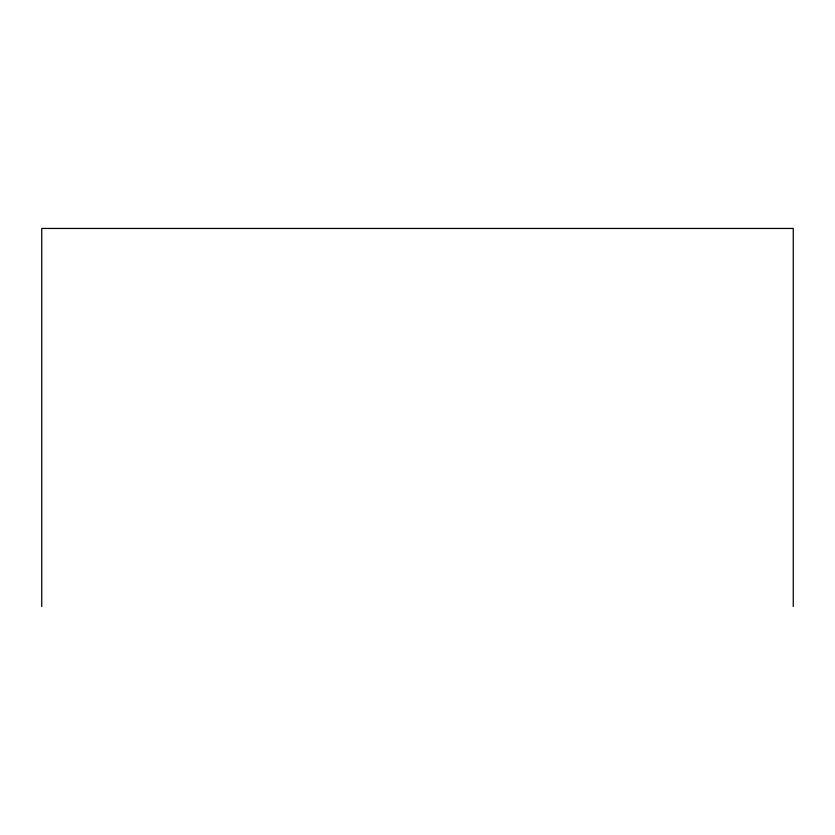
<?xml version="1.0" encoding="UTF-8"?>
<svg xmlns="http://www.w3.org/2000/svg" width="835" height="835" viewBox="0 0 835 835"><rect width="100%" height="100%" fill="white"/><g stroke="black" fill="none" stroke-linecap="round" stroke-linejoin="round"><path stroke-width="1.25" d="M793.25 606.554L793.25 228.446L41.75 228.446L41.75 606.554"/></g></svg>
